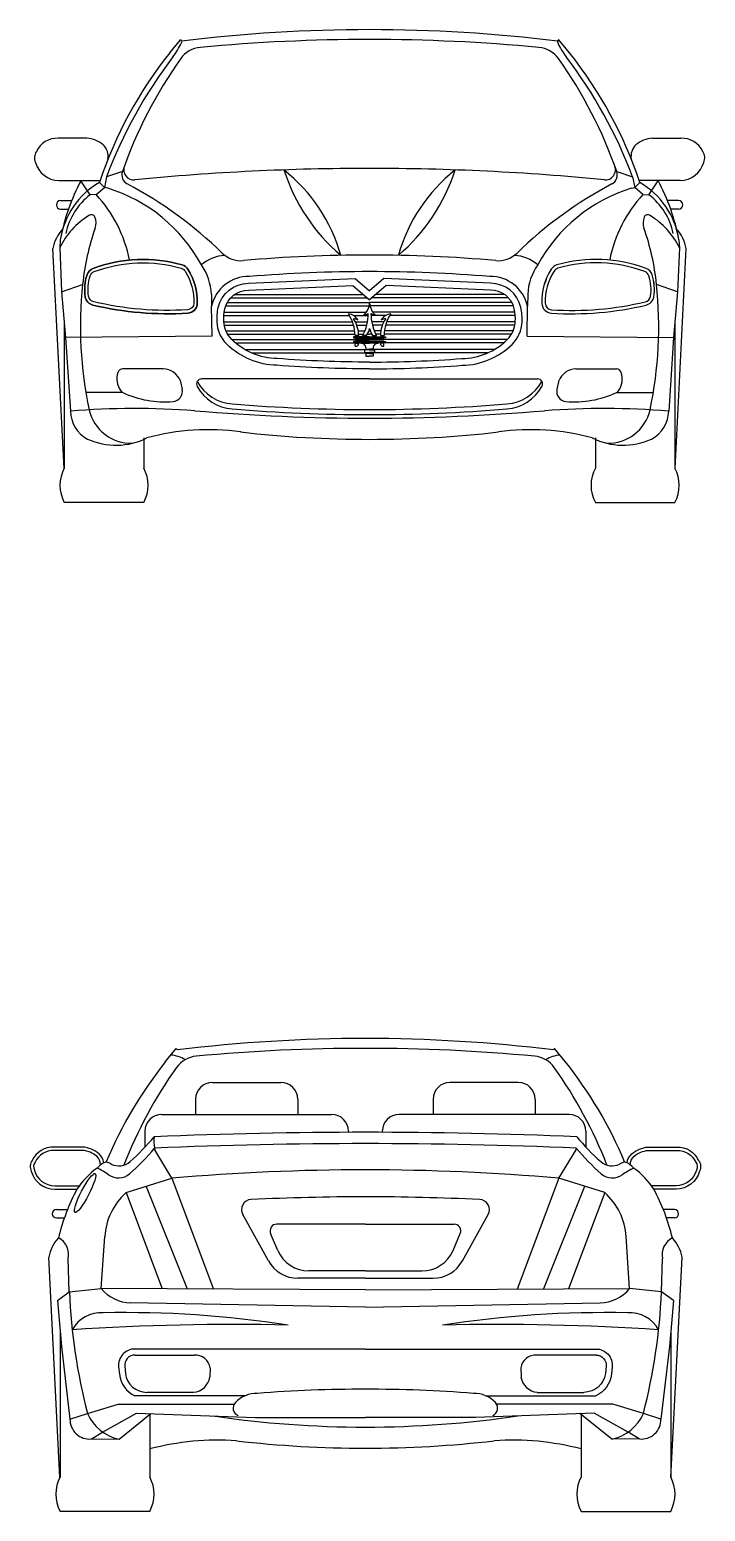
# Model space of a CAD drawing. Header units: millimetres. Extents: x 3916.07 to 3923.84, y 13081.45 to 13086.38.
# Drawn here: x 3921.837 to 3923.835, y 13082.001 to 13086.383 of the extents above; entities that cross this region are included whole.
import ezdxf

# ---------------------------------------------------------------- set-up
doc = ezdxf.new("R2010")
doc.units = ezdxf.units.MM
doc.layers.add('AUTOMOBILI', color=7, linetype='Continuous')

# ---------------------------------------------------------------- blocks, each defined once
blk = doc.blocks.new('MAS_CABR_CODA')
at = {"layer": 'AUTOMOBILI'}
for p, q in [((-0.5909, 1.3303), (-0.5593, 1.3684)), ((0.5909, 1.3303), (0.5593, 1.3684)), ((-0.452, 1.2685), (-0.25, 1.2685)), ((0.452, 1.2685), (0.25, 1.2685)), ((-0.502, 1.2185), (-0.502, 1.1739)), ((-0.2, 1.2185), (-0.2, 1.1739)), ((0.2, 1.2185), (0.2, 1.1739)), ((0.502, 1.2185), (0.502, 1.1739)), ((-0.602, 1.1739), (-0.1, 1.1739)), ((0.602, 1.1739), (0.1, 1.1739)), ((-0.652, 1.1239), (-0.652, 1.077)), ((-0.05, 1.1239), (-0.05, 1.1209)), ((0.05, 1.1239), (0.05, 1.1209)), ((0.652, 1.1239), (0.652, 1.077)), ((-0.6232, 1.0742), (-0.6229, 1.069)), ((-0.5721, 0.985), (-0.6229, 1.069)), ((0.5721, 0.985), (0.6229, 1.069)), ((-0.7075, 0.9426), (-0.5721, 0.985)), ((-0.5721, 0.985), (-0.4487, 0.6576)), ((0.5721, 0.985), (0.4487, 0.6576)), ((0.7075, 0.9426), (0.5721, 0.985)), ((-0.7075, 0.9426), (-0.6005, 0.6583)), ((-0.648, 0.9612), (-0.5266, 0.6579)), ((0.648, 0.9612), (0.5266, 0.6579)), ((0.7075, 0.9426), (0.6005, 0.6583)), ((-0.9135, 0.8929), (-0.8806, 0.8929)), ((-0.2869, 0.7409), (-0.3628, 0.8776)), ((0.2869, 0.7409), (0.3628, 0.8776)), ((0.9135, 0.8929), (0.8806, 0.8929)), ((-0.9135, 0.8677), (-0.8901, 0.8677)), ((0, 0.8493), (-0.2621, 0.8493)), ((0, 0.8493), (0.2621, 0.8493)), ((0.9135, 0.8677), (0.8901, 0.8677)), ((-0.781, 0.6591), (-0.7707, 0.8125)), ((-0.2592, 0.7717), (-0.2805, 0.8214)), ((0.2592, 0.7717), (0.2805, 0.8214)), ((0.781, 0.6591), (0.7707, 0.8125)), ((-0.9033, 0.1006), (-0.9363, 0.7517)), ((-0.8754, 0.649), (-0.8787, 0.7474)), ((0.8754, 0.649), (0.8787, 0.7474)), ((0.9033, 0.1006), (0.9363, 0.7517)), ((0, 0.7111), (-0.1672, 0.7111)), ((0, 0.7111), (0.1672, 0.7111)), ((-0.8754, 0.649), (-0.781, 0.6591)), ((0, 0.6555), (-0.781, 0.6591)), ((0, 0.6895), (-0.1995, 0.6895)), ((0, 0.6895), (0.1995, 0.6895)), ((0, 0.6555), (0.781, 0.6591)), ((0.8754, 0.649), (0.781, 0.6591)), ((-0.9105, 0.6234), (-0.8754, 0.649)), ((-0.9105, 0.6234), (-0.8986, 0.4879)), ((0, 0.6041), (-0.6941, 0.6165)), ((0, 0.6041), (0.6941, 0.6165)), ((0.9105, 0.6234), (0.8754, 0.649)), ((0.9105, 0.6234), (0.8986, 0.4879)), ((-0.9026, 0.5335), (-0.9026, 0.1019)), ((0.9026, 0.5335), (0.9026, 0.1019)), ((-0.8986, 0.4879), (-0.8735, 0.273)), ((0.8986, 0.4879), (0.8735, 0.273)), ((0, 0.4801), (-0.6852, 0.4801)), ((-0.6818, 0.4623), (-0.5061, 0.4623)), ((0, 0.4801), (0.6852, 0.4801)), ((0.6818, 0.4623), (0.5061, 0.4623)), ((-0.4591, 0.4241), (-0.46, 0.3972)), ((0.4591, 0.4241), (0.46, 0.3972)), ((-0.5079, 0.352), (-0.6462, 0.352)), ((0.5079, 0.352), (0.6462, 0.352)), ((-0.822, 0.2899), (-0.7314, 0.3166)), ((-0.7314, 0.3166), (-0.3881, 0.3166)), ((-0.3558, 0.3418), (-0.6813, 0.3418)), ((0.3558, 0.3418), (0.6813, 0.3418)), ((0.7314, 0.3166), (0.3881, 0.3166)), ((0.822, 0.2899), (0.7314, 0.3166)), ((-0.8735, 0.273), (-0.822, 0.2899)), ((-0.7771, 0.2347), (-0.6765, 0.2906)), ((-0.7282, 0.2135), (-0.6342, 0.289)), ((-0.6765, 0.2906), (-0.3264, 0.2779)), ((-0.6376, 0.2892), (-0.6376, 0.1019)), ((-0.3264, 0.2779), (0, 0.2779)), ((0.3264, 0.2779), (0, 0.2779)), ((0.6765, 0.2906), (0.3264, 0.2779)), ((0.7282, 0.2135), (0.6342, 0.289)), ((0.6376, 0.2892), (0.6376, 0.1019)), ((0.7771, 0.2347), (0.6765, 0.2906)), ((0.8735, 0.273), (0.822, 0.2899)), ((-0.8098, 0.2141), (-0.7771, 0.2347)), ((0.8098, 0.2141), (0.7771, 0.2347)), ((-0.8098, 0.2141), (-0.7282, 0.2135)), ((0.8098, 0.2141), (0.7282, 0.2135)), ((-0.6376, 0), (-0.9026, 0)), ((0.6376, 0), (0.9026, 0))]:
    blk.add_line(p, q, dxfattribs=at)
for points in [[(-0.7734, 1.0306, 0.167463), (-0.7876, 1.0577, 0.155678), (-0.8361, 1.0774), (-0.9206, 1.0774, 0.300221), (-0.9852, 1.0379, 0.270921), (-0.9878, 1.006, 0.33991), (-0.9186, 0.9528), (-0.8528, 0.9528)], [(-0.7829, 1.0247, 0.195784), (-0.7943, 1.0503, 0.153347), (-0.8365, 1.0674), (-0.9208, 1.0674, 0.305269), (-0.9765, 1.0328, 0.29214), (-0.9784, 1.0095, 0.344379), (-0.9186, 0.9628), (-0.8459, 0.9628)], [(0.7734, 1.0306, -0.167463), (0.7876, 1.0577, -0.155678), (0.8361, 1.0774), (0.9206, 1.0774, -0.300221), (0.9852, 1.0379, -0.270921), (0.9878, 1.006, -0.33991), (0.9186, 0.9528), (0.8528, 0.9528)], [(0.7829, 1.0247, -0.195784), (0.7943, 1.0503, -0.153347), (0.8365, 1.0674), (0.9208, 1.0674, -0.305269), (0.9765, 1.0328, -0.29214), (0.9784, 1.0095, -0.344379), (0.9186, 0.9628), (0.8459, 0.9628)], [(-0.6818, 0.4803, 0.44374), (-0.7296, 0.4275), (-0.7274, 0.4054, 0.257381), (-0.6813, 0.3418, 0.257381)], [(-0.6818, 0.4623, 0.44374), (-0.7117, 0.4293), (-0.7095, 0.4074, 0.380037), (-0.6462, 0.352)], [(0.6818, 0.4623, -0.44374), (0.7117, 0.4293), (0.7095, 0.4074, -0.380037), (0.6462, 0.352)], [(0.6818, 0.4803, -0.44374), (0.7296, 0.4275), (0.7274, 0.4054, -0.257381), (0.6813, 0.3418, -0.257381)]]:
    blk.add_lwpolyline(points, format="xyb", dxfattribs=at)
for centre, radius, start, end in [((-0.5618, 1.3626), 0.00633, 18.9434, 66.2772), ((0, -3.1822), 4.5807, 90, 96.9698), ((0, -4.0278), 5.3971, 90, 95.3221), ((0, -3.1822), 4.5807, 83.0302, 90), ((0, -4.0278), 5.3971, 84.6779, 90), ((0.5618, 1.3626), 0.00633, 113.7228, 161.0566), ((0.3848, 0.5534), 1.2472, 141.4663, 157.3513), ((-0.5826, 1.2553), 0.0943, 58.4104, 85.4533), ((-0.4932, 1.2664), 0.08, 95.3221, 144.5986), ((0.4932, 1.2664), 0.08, 35.4014, 84.6779), ((0.5826, 1.2553), 0.0943, 94.5467, 121.5896), ((-0.3848, 0.5534), 1.2472, 22.6487, 38.5337), ((0.5288, 0.54), 1.3338, 144.5986, 158.7244), ((-0.5288, 0.54), 1.3338, 21.2756, 35.4014), ((-0.452, 1.2185), 0.05, 90, 180), ((-0.25, 1.2185), 0.05, 0, 90), ((0.25, 1.2185), 0.05, 90, 180), ((0.452, 1.2185), 0.05, 0, 90), ((-0.602, 1.1239), 0.05, 90, 180), ((-0.1, 1.1239), 0.05, 0, 90), ((0.1, 1.1239), 0.05, 90, 180), ((0.602, 1.1239), 0.05, 360, 90), ((-1.1589, 1.5549), 0.6967, 311.6539, 320.0752), ((-0.5291, 1.095), 0.0964, 172.3818, 192.4735), ((0, -13.6249), 14.746, 90, 92.42765), ((0, -13.6249), 14.746, 87.57235, 90), ((1.1589, 1.5549), 0.6967, 219.9248, 228.3461), ((-1.1575, 1.5214), 0.6967, 311.3528, 320.0752), ((0, -13.6249), 14.7124, 90, 92.42765), ((0, -13.6249), 14.7124, 87.57235, 90), ((0.6186, 1.0716), 0.005, 328.8793, 10.8997), ((1.1575, 1.5214), 0.6967, 219.9248, 228.6472), ((-0.653, 0.8217), 0.239, 125.8841, 146.7414), ((-0.7447, 0.9732), 0.0642, 109.6716, 138.9763), ((-0.889, 0.8158), 0.2214, 54.1816, 64.3123), ((-0.8306, 0.8699), 0.1759, 63.2855, 68.5323), ((-0.7291, 1.0717), 0.05, 243.2855, 311.6539), ((0, -5.508), 6.5181, 90, 95.03565), ((0, -5.508), 6.5181, 84.96435, 90), ((0.7291, 1.0717), 0.05, 228.3461, 296.7145), ((0.8306, 0.8699), 0.1759, 111.4677, 116.7145), ((0.889, 0.8158), 0.2214, 115.6877, 125.8184), ((0.7447, 0.9732), 0.0642, 41.0237, 70.3284), ((0.653, 0.8217), 0.239, 33.2586, 54.1159), ((-0.7302, 1.0359), 0.05, 234.1816, 311.3528), ((0.7302, 1.0359), 0.05, 228.6472, 305.8184), ((-0.3052, 0.6619), 0.6201, 152.0249, 166.3159), ((-0.5821, 0.8014), 0.1889, 131.6092, 176.6294), ((-0.3366, 0.8922), 0.03, 92.7224, 209.0382), ((0, -6.1868), 7.117, 90, 92.72244), ((0, -6.1868), 7.117, 87.27756, 90), ((0.3366, 0.8922), 0.03, 330.9618, 87.2776), ((0.5821, 0.8014), 0.1889, 3.3706, 48.3908), ((0.3052, 0.6619), 0.6201, 13.6841, 27.9751), ((-0.9135, 0.8803), 0.0126, 90, 270), ((0.9135, 0.8803), 0.0126, 270, 90), ((-0.2621, 0.8293), 0.02, 90, 203.2149), ((0.2621, 0.8293), 0.02, 336.7851, 90), ((-0.8239, 0.7308), 0.1143, 137.1177, 169.4686), ((-0.9326, 0.7593), 0.0552, 347.4725, 63.1401), ((0.9326, 0.7593), 0.0552, 116.8599, 192.5275), ((0.8239, 0.7308), 0.1143, 10.5314, 42.8823), ((-0.1672, 0.8111), 0.1, 203.2149, 270), ((0.1672, 0.8111), 0.1, 270, 336.7851), ((-0.1995, 0.7895), 0.1, 209.0382, 270), ((0.1995, 0.7895), 0.1, 270, 330.9618), ((-0.6929, 0.729), 0.1124, 218.4266, 269.418), ((0.6929, 0.729), 0.1124, 270.582, 321.5734), ((0.8576, 0.7229), 1.7345, 182.4436, 194.456), ((-0.8576, 0.7229), 1.7345, 345.544, 357.5564), ((-0.782, 0.4906), 0.0968, 85.7832, 151.3823), ((-0.7085, -2.5423), 3.1301, 81.1723, 91.2156), ((0.7085, -2.5423), 3.1301, 88.7844, 98.8277), ((0.782, 0.4906), 0.0968, 28.6177, 94.2168), ((-0.3954, -6.5122), 7.0649, 88.64366, 93.82739), ((0.3954, -6.5122), 7.0649, 86.17261, 91.35634), ((-0.5034, 0.4175), 0.0448, 8.4519, 93.4471), ((0.5034, 0.4175), 0.0448, 86.5529, 171.5481), ((-0.5131, 0.4056), 0.0538, 275.5332, 350.9852), ((0.5131, 0.4056), 0.0538, 189.0148, 264.4668), ((0, -3.7646), 4.1259, 90, 94.4448), ((0, -3.7646), 4.1259, 85.5552, 90), ((-0.3672, 0.305), 0.0238, 135.9337, 246.5664), ((-0.3217, 0.2633), 0.0856, 88.7147, 137.0979), ((0.3217, 0.2633), 0.0856, 42.9021, 91.2853), ((0.3672, 0.305), 0.0238, 293.4336, 44.0663), ((-0.8159, 0.2715), 0.0577, 178.5126, 276.003), ((-0.7013, 0.3423), 0.1316, 203.4602, 258.2191), ((0, 3.3399), 3.0906, 261.6114, 270), ((0, 3.3399), 3.0906, 270, 278.3886), ((0.7013, 0.3423), 0.1316, 281.7809, 336.5398), ((0.8159, 0.2715), 0.0577, 263.997, 1.4874), ((-0.436, -0.5889), 0.7995, 86.0652, 104.6052), ((0, 3.5068), 3.32, 263.4079, 270), ((0, 3.5068), 3.32, 270, 276.5921), ((0.436, -0.5889), 0.7995, 75.3948, 93.9348), ((-0.8079, 0.051), 0.1075, 151.7111, 208.2889), ((-0.7323, 0.051), 0.1075, 331.7111, 28.2889), ((0.7323, 0.051), 0.1075, 151.7111, 208.2889), ((0.8079, 0.051), 0.1075, 331.7111, 28.2889)]:
    blk.add_arc(centre, radius, start, end, dxfattribs=at)
blk.add_ellipse((-0.8288, 0.9415), major_axis=(-0.0298, -0.0575), ratio=0.178288, dxfattribs=at)
blk = doc.blocks.new('MAS_CABR_FRONTE')
at = {"layer": 'AUTOMOBILI'}
for p, q in [((-0.5909, 1.3303), (-0.5593, 1.3684)), ((0.5909, 1.3303), (0.5593, 1.3684)), ((-0.8361, 1.0774), (-0.9206, 1.0774)), ((0.8361, 1.0774), (0.9206, 1.0774)), ((-0.7309, 0.9785), (-0.7778, 0.9627)), ((0.7309, 0.9785), (0.7778, 0.9627)), ((-0.9186, 0.9528), (-0.7968, 0.9528)), ((-0.8261, 0.91), (-0.8536, 0.9513)), ((-0.8083, 0.9108), (-0.7838, 0.9315)), ((-0.7838, 0.9315), (-0.7988, 0.9468)), ((-0.7778, 0.9627), (-0.7838, 0.9315)), ((-0.7741, 0.9293), (-0.7838, 0.9315)), ((0.7741, 0.9293), (0.7838, 0.9315)), ((0.7778, 0.9627), (0.7838, 0.9315)), ((0.7838, 0.9315), (0.7988, 0.9468)), ((0.8083, 0.9108), (0.7838, 0.9315)), ((0.9186, 0.9528), (0.7968, 0.9528)), ((0.8261, 0.91), (0.8536, 0.9513)), ((-0.9135, 0.8929), (-0.8806, 0.8929)), ((-0.8083, 0.9108), (-0.8261, 0.91)), ((0.8083, 0.9108), (0.8261, 0.91)), ((0.9135, 0.8929), (0.8806, 0.8929)), ((-0.9135, 0.8677), (-0.8901, 0.8677)), ((0.9135, 0.8677), (0.8901, 0.8677)), ((-0.9033, 0.1006), (-0.9363, 0.7517)), ((-0.9145, 0.7772), (-0.916, 0.7534)), ((-0.916, 0.7534), (-0.9105, 0.6234)), ((0.9033, 0.1006), (0.9363, 0.7517)), ((0.916, 0.7534), (0.9105, 0.6234)), ((0.9145, 0.7772), (0.916, 0.7534)), ((-0.9105, 0.6234), (-0.8484, 0.6451)), ((-0.9105, 0.6234), (-0.8986, 0.4879)), ((-0.4676, 0.6156), (-0.467, 0.5811)), ((-0.3992, 0.6153), (-0.018, 0.6153)), ((0.3992, 0.6153), (0.018, 0.6153)), ((0.4676, 0.6156), (0.467, 0.5811)), ((0.9105, 0.6234), (0.8484, 0.6451)), ((0.9105, 0.6234), (0.8986, 0.4879)), ((-0.4658, 0.4922), (-0.467, 0.5811)), ((-0.425, 0.5821), (0, 0.5821)), ((-0.4204, 0.5919), (0, 0.5919)), ((-0.4105, 0.6055), (-0.0066, 0.6055)), ((0.4204, 0.5919), (0, 0.5919)), ((0.425, 0.5821), (0, 0.5821)), ((0.4105, 0.6055), (0.0066, 0.6055)), ((0.4658, 0.4922), (0.467, 0.5811)), ((-0.9026, 0.5335), (-0.9026, 0.1019)), ((-0.4309, 0.5346), (-0.0505, 0.5346)), ((-0.4306, 0.5535), (-0.0598, 0.5535)), ((-0.4295, 0.5633), (-0.0092, 0.5633)), ((-0.0476, 0.5535), (-0.0041, 0.5535)), ((-0.0423, 0.5346), (-0.0061, 0.5346)), ((0.0476, 0.5535), (0.0041, 0.5535)), ((0.0423, 0.5346), (0.0061, 0.5346)), ((0.4295, 0.5633), (0.0092, 0.5633)), ((0.4309, 0.5346), (0.0505, 0.5346)), ((0.4306, 0.5535), (0.0598, 0.5535)), ((0.9026, 0.5335), (0.9026, 0.1019)), ((-0.4658, 0.4922), (-0.8986, 0.4879)), ((-0.8986, 0.4879), (-0.8843, 0.2704)), ((-0.4297, 0.5248), (-0.0473, 0.5248)), ((-0.4245, 0.5074), (-0.0438, 0.5074)), ((-0.4195, 0.4976), (-0.043, 0.4976)), ((-0.0321, 0.4936), (-0.043, 0.4936)), ((-0.0379, 0.5248), (-0.0083, 0.5248)), ((-0.0333, 0.5074), (-0.014, 0.5074)), ((-0.0322, 0.4976), (-0.0184, 0.4976)), ((-0.0091, 0.4936), (-0.0205, 0.4936)), ((-0.0065, 0.4976), (0, 0.4976)), ((-0.002, 0.5074), (0, 0.5074)), ((0.002, 0.5074), (0, 0.5074)), ((0.0065, 0.4976), (0, 0.4976)), ((0.0379, 0.5248), (0.0083, 0.5248)), ((0.0091, 0.4936), (0.0205, 0.4936)), ((0.0333, 0.5074), (0.014, 0.5074)), ((0.0322, 0.4976), (0.0184, 0.4976)), ((0.0321, 0.4936), (0.043, 0.4936)), ((0.4195, 0.4976), (0.043, 0.4976)), ((0.4245, 0.5074), (0.0438, 0.5074)), ((0.4297, 0.5248), (0.0473, 0.5248)), ((0.4658, 0.4922), (0.8986, 0.4879)), ((0.8986, 0.4879), (0.8843, 0.2704)), ((-0.407, 0.4818), (-0.0419, 0.4818)), ((-0.3962, 0.472), (0, 0.472)), ((-0.3684, 0.4523), (0, 0.4523)), ((-0.3491, 0.4425), (0, 0.4425)), ((-0.0419, 0.4808), (0.0419, 0.4808)), ((-0.0253, 0.4712), (0, 0.4712)), ((-0.0253, 0.4707), (-0.0253, 0.4712)), ((-0.0107, 0.4534), (0, 0.4534)), ((0.3962, 0.472), (0, 0.472)), ((0.0253, 0.4712), (0, 0.4712)), ((0.0107, 0.4534), (0, 0.4534)), ((0.3684, 0.4523), (0, 0.4523)), ((0.3491, 0.4425), (0, 0.4425)), ((0.0253, 0.4707), (0.0253, 0.4712)), ((0.407, 0.4818), (0.0419, 0.4818)), ((-0.6102, 0.3951), (-0.7299, 0.3951)), ((0.6102, 0.3951), (0.7299, 0.3951)), ((-0.5586, 0.3573), (-0.5539, 0.3348)), ((0, 0.3655), (-0.4965, 0.3655)), ((0, 0.3655), (0.4965, 0.3655)), ((0.5586, 0.3573), (0.5539, 0.3348)), ((-0.73, 0.3257), (-0.839, 0.3257)), ((0.73, 0.3257), (0.839, 0.3257)), ((-0.6676, 0.1911), (-0.6676, 0.1019)), ((0.6676, 0.1911), (0.6676, 0.1019)), ((-0.6676, 0), (-0.9026, 0)), ((0.6676, 0), (0.9026, 0))]:
    blk.add_line(p, q, dxfattribs=at)
for points in [[(-0.8351, 0.6738, -0.224374), (-0.8173, 0.6923, -0.162566), (-0.5541, 0.7025, -0.182112), (-0.5371, 0.6898, -0.150401), (-0.5094, 0.589, -0.38743), (-0.5376, 0.56, -0.073631), (-0.8178, 0.5839, -0.302481), (-0.8405, 0.6082, -0.123267)], [(-0.8257, 0.6706, -0.224374), (-0.8138, 0.6829, -0.162566), (-0.5569, 0.6929, -0.182112), (-0.5456, 0.6844, -0.150401), (-0.5194, 0.5893, -0.38743), (-0.5382, 0.57, -0.073631), (-0.8155, 0.5936, -0.302481), (-0.8306, 0.6098, -0.123267)], [(0.8351, 0.6738, 0.224374), (0.8173, 0.6923, 0.162566), (0.5541, 0.7025, 0.182112), (0.5371, 0.6898, 0.150401), (0.5094, 0.589, 0.38743), (0.5376, 0.56, 0.073631), (0.8178, 0.5839, 0.302481), (0.8405, 0.6082, 0.123267)], [(0.8257, 0.6706, 0.224374), (0.8138, 0.6829, 0.162566), (0.5569, 0.6929, 0.182112), (0.5456, 0.6844, 0.150401), (0.5194, 0.5893, 0.38743), (0.5382, 0.57, 0.073631), (0.8155, 0.5936, 0.302481), (0.8306, 0.6098, 0.123267)]]:
    blk.add_lwpolyline(points, format="xyb", close=True, dxfattribs=at)
for points in [[(0, 0.3953, -0.019257), (-0.2742, 0.4059, -0.191997), (-0.4212, 0.4677, -0.189729), (-0.4509, 0.5346, -0.062708), (-0.4475, 0.5767, -0.350756), (-0.3577, 0.6485), (-0.0424, 0.6624), (0, 0.6262)], [(0, 0.3953, 0.019257), (0.2742, 0.4059, 0.191997), (0.4212, 0.4677, 0.189729), (0.4509, 0.5346, 0.062708), (0.4475, 0.5767, 0.350756), (0.3577, 0.6485), (0.0424, 0.6624), (0, 0.6262)], [(0, 0.4153, -0.019299), (-0.2732, 0.4259, -0.192754), (-0.4071, 0.482, -0.189729), (-0.4309, 0.5355, -0.06246), (-0.4279, 0.5725, -0.351835), (-0.3573, 0.6285), (-0.0494, 0.6421), (0, 0.5999)], [(0, 0.4153, 0.019299), (0.2732, 0.4259, 0.192754), (0.4071, 0.482, 0.189729), (0.4309, 0.5355, 0.06246), (0.4279, 0.5725, 0.351835), (0.3573, 0.6285), (0.0494, 0.6421), (0, 0.5999)]]:
    blk.add_lwpolyline(points, format="xyb", dxfattribs=at)
for points in [[(0, 0.4903), (-0.0471, 0.4903), (-0.0471, 0.4872), (0, 0.4872)], [(0, 0.4838), (-0.0419, 0.4838), (-0.0419, 0.4808)], [(0, 0.4903), (0.0471, 0.4903), (0.0471, 0.4872), (0, 0.4872)], [(0, 0.4838), (0.0419, 0.4838), (0.0419, 0.4808)], [(0, 0.4764), (-0.0471, 0.4764), (-0.0471, 0.4734), (0, 0.4734)], [(-0.0426, 0.4626), (-0.0426, 0.4712), (-0.0319, 0.4712)], [(0, 0.4515), (-0.0146, 0.4515), (-0.0146, 0.4437), (0, 0.4437)], [(0, 0.4411), (-0.0111, 0.4411), (-0.0111, 0.4328), (0, 0.4328)], [(0, 0.4764), (0.0471, 0.4764), (0.0471, 0.4734), (0, 0.4734)], [(0, 0.4515), (0.0146, 0.4515), (0.0146, 0.4437), (0, 0.4437)], [(0, 0.4411), (0.0111, 0.4411), (0.0111, 0.4328), (0, 0.4328)], [(0.0426, 0.4626), (0.0426, 0.4712), (0.0319, 0.4712)]]:
    blk.add_lwpolyline(points, dxfattribs=at)
for centre, radius, start, end in [((-0.7548, 1.451), 0.2186, 322.4806, 335.2663), ((-0.5618, 1.3626), 0.00633, 331.6095, 66.2772), ((0, -3.1822), 4.5807, 90, 96.9698), ((0, -4.0278), 5.3971, 90, 95.3221), ((0, -3.1822), 4.5807, 83.0302, 90), ((0, -4.0278), 5.3971, 84.6779, 90), ((0.5618, 1.3626), 0.00633, 113.7228, 208.3905), ((0.7548, 1.451), 0.2186, 204.7337, 217.5194), ((0.3848, 0.5534), 1.2472, 141.4663, 161.613), ((0.5344, 0.4691), 1.402, 142.7389, 159.3841), ((-0.4932, 1.2664), 0.08, 95.3221, 144.5986), ((0.4932, 1.2664), 0.08, 35.4014, 84.6779), ((-0.5344, 0.4691), 1.402, 20.6159, 37.2611), ((-0.3848, 0.5534), 1.2472, 18.387, 38.5337), ((0.5288, 0.54), 1.3338, 144.5986, 160.8078), ((-0.5288, 0.54), 1.3338, 19.1922, 35.4014), ((-0.9229, 1.0087), 0.0687, 88.0832, 154.9266), ((-0.8427, 0.9917), 0.086, 50.1821, 85.5767), ((-0.8199, 1.0235), 0.0471, 350.616, 46.6407), ((0.8199, 1.0235), 0.0471, 133.3593, 189.384), ((0.8427, 0.9917), 0.086, 94.4233, 129.8179), ((0.9229, 1.0087), 0.0687, 25.0734, 91.9168), ((-0.9592, 1.0196), 0.0317, 144.9153, 205.5503), ((0.9592, 1.0196), 0.0317, 334.4497, 35.0847), ((-0.9186, 1.0244), 0.0716, 194.9063, 270), ((-0.7025, 0.9687), 0.03, 160.8078, 242.0879), ((-0.697, 0.9842), 0.03, 160.0824, 275.5617), ((0, -6.1737), 7.1618, 90, 95.56167), ((-0.5576, 0.5989), 0.4905, 15.6443, 51.6425), ((0.2771, 1.1544), 0.5572, 197.8565, 229.4303), ((0, -6.1737), 7.1618, 84.43833, 90), ((0.5576, 0.5989), 0.4905, 128.3575, 164.3557), ((-0.2771, 1.1544), 0.5572, 310.5697, 342.1435), ((0.697, 0.9842), 0.03, 264.4383, 19.9176), ((0.7025, 0.9687), 0.03, 297.9121, 19.1922), ((0.9186, 1.0244), 0.0716, 270, 345.0937), ((-0.3052, 0.6619), 0.6201, 152.0249, 169.2826), ((-0.6779, 0.74), 0.2395, 120.3156, 171.0707), ((-0.9138, 0.4757), 0.4747, 28.6132, 72.8856), ((-1.2896, -0.1396), 1.2242, 45.7909, 62.0879), ((1.2896, -0.1396), 1.2242, 117.9121, 134.2091), ((0.9138, 0.4757), 0.4747, 107.1144, 151.3868), ((0.6779, 0.74), 0.2395, 8.9293, 59.6844), ((0.3052, 0.6619), 0.6201, 10.7174, 27.9751), ((-0.9135, 0.8803), 0.0126, 90, 270), ((-0.7074, 0.7554), 0.1949, 127.5005, 168.0477), ((-1.0976, 0.6418), 0.395, 11.01, 42.9173), ((1.0976, 0.6418), 0.395, 137.0827, 168.99), ((0.7074, 0.7554), 0.1949, 11.9523, 52.4995), ((0.9135, 0.8803), 0.0126, 270, 90), ((-0.7117, 0.6548), 0.2268, 121.3718, 154.2144), ((-0.8225, 0.8399), 0.0113, 21.4488, 130.4999), ((-0.855, 0.8267), 0.0464, 340.7003, 21.9056), ((0.855, 0.8267), 0.0464, 158.0944, 199.2997), ((0.8225, 0.8399), 0.0113, 49.5001, 158.5512), ((0.7117, 0.6548), 0.2268, 25.7856, 58.6282), ((-0.8239, 0.7308), 0.1143, 137.1177, 169.4686), ((-0.1231, 0.5703), 0.7292, 160.7003, 174.1146), ((0.1231, 0.5703), 0.7292, 5.8854, 19.2997), ((0.8239, 0.7308), 0.1143, 10.5314, 42.8823), ((-0.6704, 0.3032), 0.4159, 73.7564, 110.6907), ((-0.5625, 0.6737), 0.03, 32.4718, 73.7564), ((-0.4218, 0.6163), 0.1148, 93.0437, 130.975), ((-0.6344, 0.6079), 0.167, 2.6215, 34.6945), ((-0.3803, 0.7952), 0.08, 225.7909, 275.0775), ((0, -3.4845), 4.2165, 90, 95.0775), ((0, -3.4845), 4.2165, 84.9225, 90), ((0.3803, 0.7952), 0.08, 264.9225, 314.2091), ((0.4218, 0.6163), 0.1148, 49.025, 86.9563), ((0.6344, 0.6079), 0.167, 145.3055, 177.3785), ((0.5625, 0.6737), 0.03, 106.2436, 147.5282), ((0.6704, 0.3032), 0.4159, 69.3093, 106.2436), ((-0.7067, 0.6303), 0.1356, 161.2757, 189.3845), ((-0.8067, 0.6642), 0.03, 110.6907, 161.2757), ((-0.687, 0.5944), 0.1777, 358.2588, 32.4718), ((-0.3577, 0.5565), 0.112, 88.9786, 167.3145), ((0, -3.7379), 4.4207, 90, 94.6156), ((0, -3.7379), 4.4207, 85.3844, 90), ((0.3577, 0.5565), 0.112, 12.6855, 91.0214), ((0.687, 0.5944), 0.1777, 147.5282, 181.7412), ((0.8067, 0.6642), 0.03, 18.7243, 69.3093), ((0.7067, 0.6303), 0.1356, 350.6155, 18.7243), ((0.3303, 0.5199), 1.1853, 173.9379, 191.9654), ((-0.3303, 0.5199), 1.1853, 348.0346, 6.0621), ((-0.8109, 0.6131), 0.03, 189.3845, 256.7027), ((-0.597, 1.5182), 0.9601, 256.7027, 273.5474), ((-0.5394, 0.5899), 0.03, 273.5474, 358.2588), ((-0.0497, 0.5922), 0.0497, 309.4494, 357.0973), ((0.0497, 0.5922), 0.0497, 182.9027, 230.5506), ((0.5394, 0.5899), 0.03, 181.7412, 266.4526), ((0.597, 1.5182), 0.9601, 266.4526, 283.2973), ((0.8109, 0.6131), 0.03, 283.2973, 350.6155), ((-0.1589, 0.4934), 0.1159, 0.119, 33.7705), ((-0.0639, 0.5253), 0.0325, 25.1698, 87.6349), ((-0.1219, 0.493), 0.0898, 0.4007, 34.3845), ((-0.048, 0.521), 0.0227, 53.1726, 89.3862), ((-0.1409, 0.5589), 0.1369, 331.5314, 0), ((-0.0264, 0.5992), 0.0462, 280.4418, 299.1273), ((0.1409, 0.5589), 0.1369, 180, 208.4686), ((0.0264, 0.5992), 0.0462, 240.8727, 259.5582), ((0.1219, 0.493), 0.0898, 145.6155, 179.5993), ((0.0639, 0.5253), 0.0325, 92.3651, 154.8302), ((0.048, 0.521), 0.0227, 90.6138, 126.8274), ((0.1589, 0.4934), 0.1159, 146.2295, 179.881), ((-0.0543, 0.5255), 0.0553, 324.798, 348.8001), ((0.0543, 0.5255), 0.0553, 191.1999, 215.202), ((-0.0401, 0.4704), 0.00821, 252.1966, 5.8763), ((-0.0243, 0.4567), 0.014, 346.0741, 94.2612), ((0.0243, 0.4567), 0.014, 85.7388, 193.9259), ((0.0401, 0.4704), 0.00821, 174.1237, 287.8034), ((-0.7299, 0.3801), 0.015, 90, 162.1651), ((-0.6117, 0.3385), 0.0566, 22.2185, 88.4184), ((0.6117, 0.3385), 0.0566, 91.5816, 157.7815), ((0.7299, 0.3801), 0.015, 17.8349, 90), ((-0.6861, 0.366), 0.061, 162.1651, 215.5459), ((-0.5732, 0.3542), 0.015, 11.6983, 22.2185), ((-0.4965, 0.3505), 0.015, 90, 208.8084), ((-0.3963, 0.4206), 0.1293, 208.9474, 265.5873), ((0.3963, 0.4206), 0.1293, 274.4127, 331.0526), ((0.4965, 0.3505), 0.015, 331.1916, 90), ((0.5732, 0.3542), 0.015, 157.7815, 168.3017), ((0.6861, 0.366), 0.061, 324.4541, 17.8349), ((-0.7235, 0.3392), 0.015, 215.5459, 244.6217), ((-0.606, 0.587), 0.2893, 244.6217, 275.0225), ((-0.5833, 0.3287), 0.03, 275.0225, 11.6983), ((-0.3963, 0.4056), 0.1293, 208.8084, 265.5873), ((0.3963, 0.4056), 0.1293, 274.4127, 331.1916), ((0.5833, 0.3287), 0.03, 168.3017, 264.9775), ((0.606, 0.587), 0.2893, 264.9775, 295.3783), ((0.7235, 0.3392), 0.015, 295.3783, 324.4541), ((-0.694, -2.0874), 2.3654, 85.7118, 94.6144), ((-0.7898, 0.2713), 0.0945, 180.5548, 242.2971), ((-0.7049, 0.3028), 0.1276, 192.9524, 271.6474), ((0, 6.352), 6.1025, 265.13895, 270), ((0, 5.2174), 4.9424, 265.2853, 270), ((0, 5.2024), 4.9424, 265.2853, 270), ((0, 5.2174), 4.9424, 270, 274.7147), ((0, 5.2024), 4.9424, 270, 274.7147), ((0, 6.352), 6.1025, 270, 274.86105), ((0.694, -2.0874), 2.3654, 85.3856, 94.2882), ((0.7049, 0.3028), 0.1276, 268.3526, 347.0476), ((0.7898, 0.2713), 0.0945, 297.7029, 359.4452), ((-0.7495, 0.3732), 0.2037, 245.5673, 296.5715), ((-0.4768, -0.4697), 0.6852, 81.9727, 105.3627), ((0, 3.5068), 3.32, 263.4079, 270), ((0, 3.5068), 3.32, 270, 276.5921), ((0.4768, -0.4697), 0.6852, 74.6373, 98.0273), ((0.7495, 0.3732), 0.2037, 243.4285, 294.4327), ((-0.8079, 0.051), 0.1075, 151.7111, 208.2889), ((-0.7623, 0.051), 0.1075, 331.7111, 28.2889), ((0.7623, 0.051), 0.1075, 151.7111, 208.2889), ((0.8079, 0.051), 0.1075, 331.7111, 28.2889)]:
    blk.add_arc(centre, radius, start, end, dxfattribs=at)

msp = doc.modelspace()

# ---------------------------------------------------------------- block references
at = {"layer": 'AUTOMOBILI'}
for name, p in [('MAS_CABR_FRONTE', (3922.8424, 13084.9849)), ('MAS_CABR_CODA', (3922.8301, 13082.0014))]:
    msp.add_blockref(name, p, dxfattribs=at)

doc.saveas('drawing.dxf')
